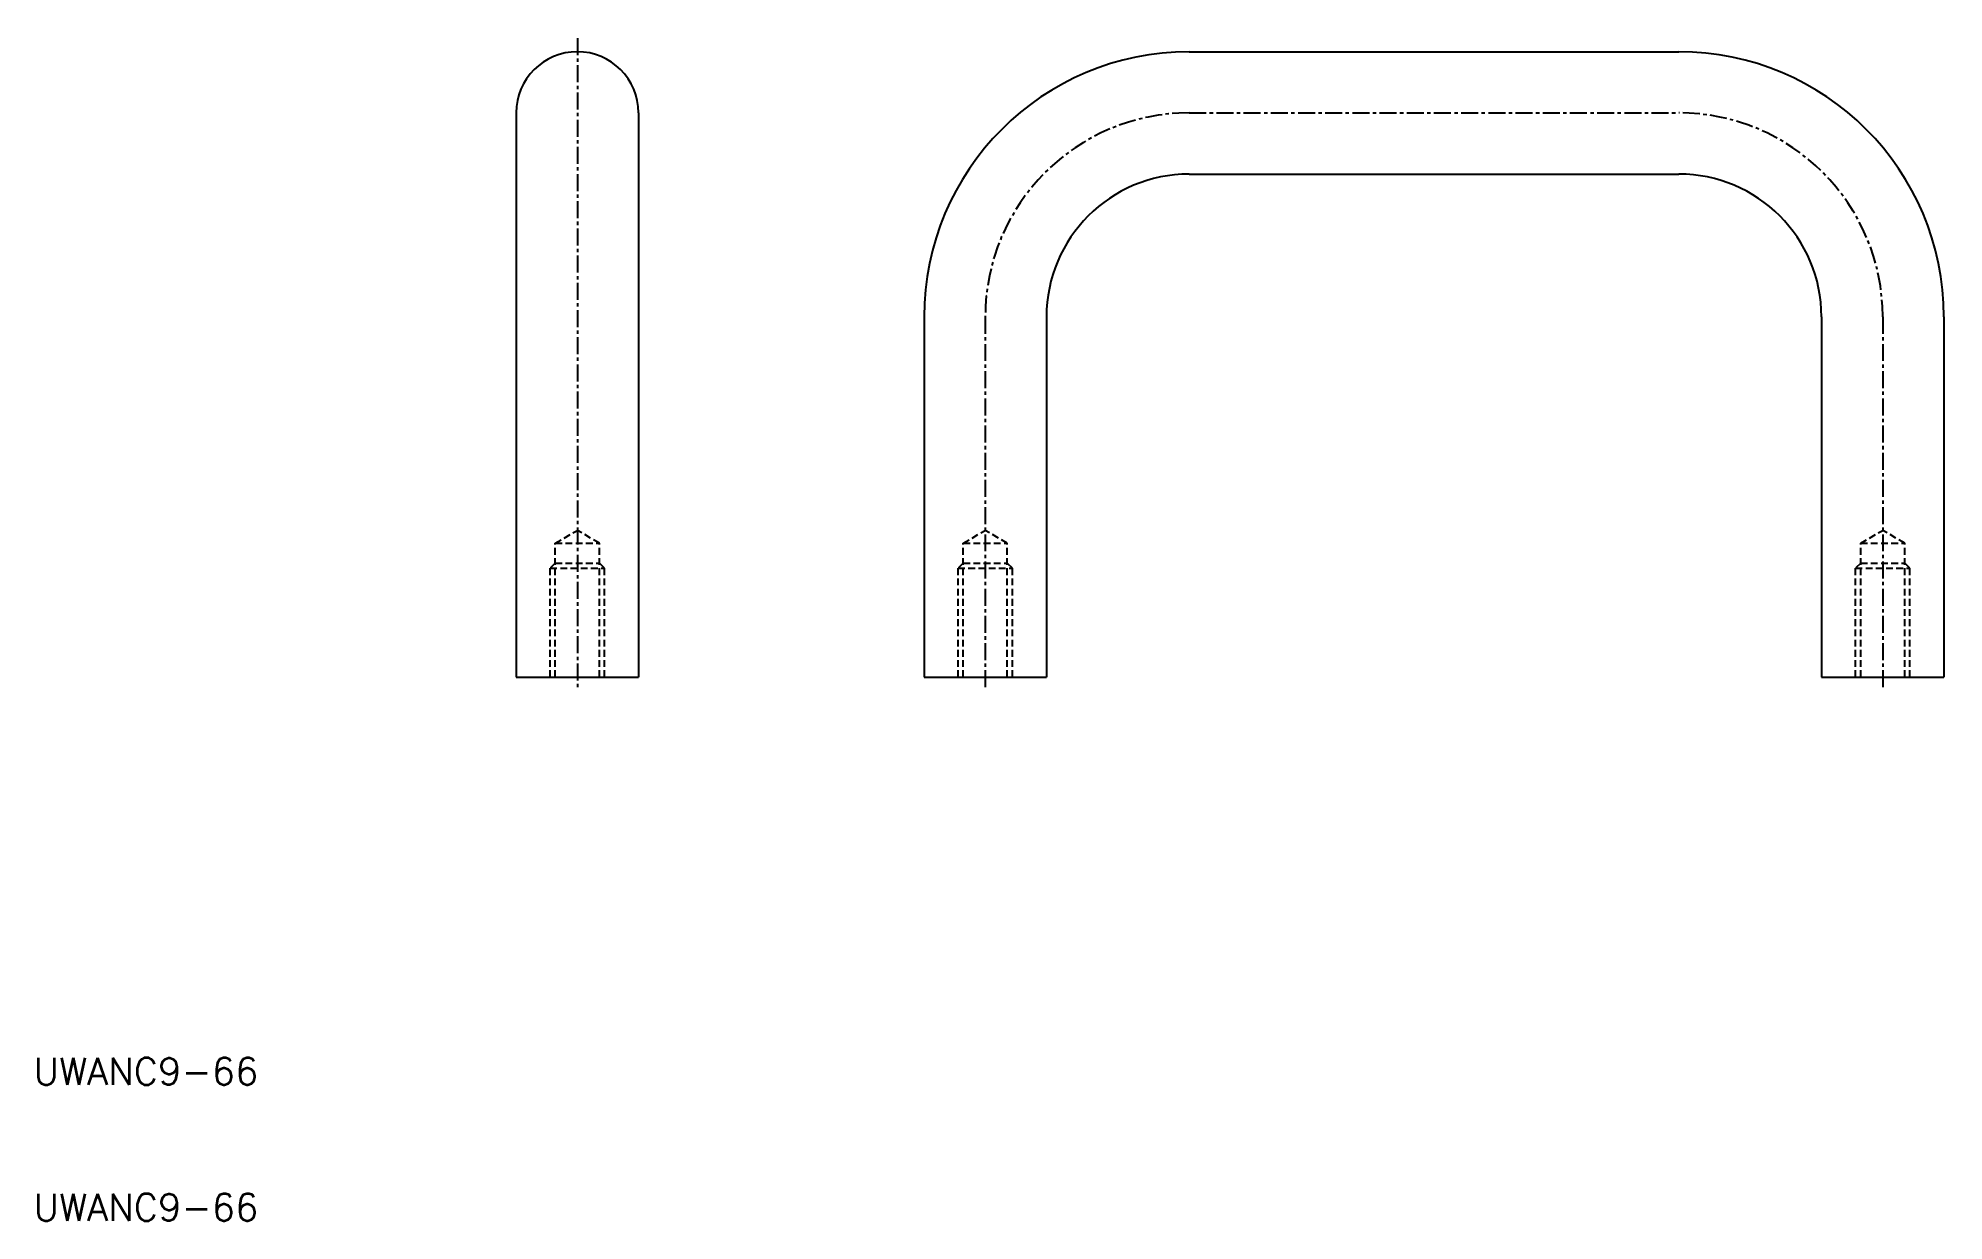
# Model space of a CAD drawing. Extents: x 10 to 150, y 10 to 97.
import ezdxf

# ---------------------------------------------------------------- set-up
doc = ezdxf.new("R2010")
doc.units = 0
doc.linetypes.add('CENTER', pattern=[2, 1.25, -0.25, 0.25, -0.25])
doc.linetypes.add('DASHED', pattern=[0.75, 0.5, -0.25])
doc.layers.get('0').update_dxf_attribs({"linetype": 'CONTINUOUS'})
doc.layers.add('CENTER', color=1, linetype='CENTER')
doc.styles.get("Standard").update_dxf_attribs({"font": 'txt.shx'})

msp = doc.modelspace()

# ---------------------------------------------------------------- linework, layer by layer
at = {"color": 7, "linetype": 'CONTINUOUS'}
for p, q in [((95, 96), (131, 96)), ((45.5, 91.5), (45.5, 50)), ((54.5, 91.5), (54.5, 50)), ((95, 87), (131, 87)), ((75.5, 76.5), (75.5, 50)), ((84.5, 76.5), (84.5, 50)), ((141.5, 76.5), (141.5, 50)), ((150.5, 76.5), (150.5, 50)), ((45.5, 50), (54.5, 50)), ((75.5, 50), (84.5, 50)), ((141.5, 50), (150.5, 50))]:
    msp.add_line(p, q, dxfattribs=at)
at = {"color": 3, "linetype": 'DASHED'}
for p, q in [((48.38, 59.85), (50, 60.79)), ((51.62, 59.85), (50, 60.79)), ((78.38, 59.85), (80, 60.79)), ((81.62, 59.85), (80, 60.79)), ((144.38, 59.85), (146, 60.79)), ((147.62, 59.85), (146, 60.79)), ((48.38, 50), (48.38, 59.85)), ((48.38, 59.85), (51.62, 59.85)), ((51.62, 50), (51.62, 59.85)), ((78.38, 50), (78.38, 59.85)), ((78.38, 59.85), (81.62, 59.85)), ((81.62, 50), (81.62, 59.85)), ((144.38, 50), (144.38, 59.85)), ((144.38, 59.85), (147.62, 59.85)), ((147.62, 50), (147.62, 59.85)), ((48.38, 58.38), (48, 58)), ((48, 58), (52, 58)), ((48, 50), (48, 58)), ((48.38, 58.38), (51.62, 58.38)), ((51.62, 58.38), (52, 58)), ((52, 50), (52, 58)), ((78.38, 58.38), (78, 58)), ((78, 58), (82, 58)), ((78, 50), (78, 58)), ((78.38, 58.38), (81.62, 58.38)), ((81.62, 58.38), (82, 58)), ((82, 50), (82, 58)), ((144.38, 58.38), (144, 58)), ((144, 58), (148, 58)), ((144, 50), (144, 58)), ((144.38, 58.38), (147.62, 58.38)), ((147.62, 58.38), (148, 58)), ((148, 50), (148, 58))]:
    msp.add_line(p, q, dxfattribs=at)
at = {"color": 7, "linetype": 'CONTINUOUS'}
for centre, radius, start, end in [((50, 91.5), 4.5, 0, 180), ((95, 76.5), 19.5, 90, 180), ((131, 76.5), 19.5, 0, 90), ((95, 76.5), 10.5, 90, 180), ((131, 76.5), 10.5, 0, 90)]:
    msp.add_arc(centre, radius, start, end, dxfattribs=at)
at = {"layer": 'CENTER', "color": 1, "linetype": 'CENTER'}
for p, q in [((50, 97), (50, 49)), ((95, 91.5), (131, 91.5)), ((80, 76.5), (80, 49)), ((146, 76.5), (146, 49))]:
    msp.add_line(p, q, dxfattribs=at)
for centre, start, end in [((95, 76.5), 90, 180), ((131, 76.5), 0, 90)]:
    msp.add_arc(centre, 15, start, end, dxfattribs=at)

# ---------------------------------------------------------------- texts
at = {"color": 7, "linetype": 'CONTINUOUS'}
for p in [(10, 20), (10, 10)]:
    msp.add_text('UWANC9-66', height=2, dxfattribs=at).set_placement(p)

doc.saveas('drawing.dxf')
